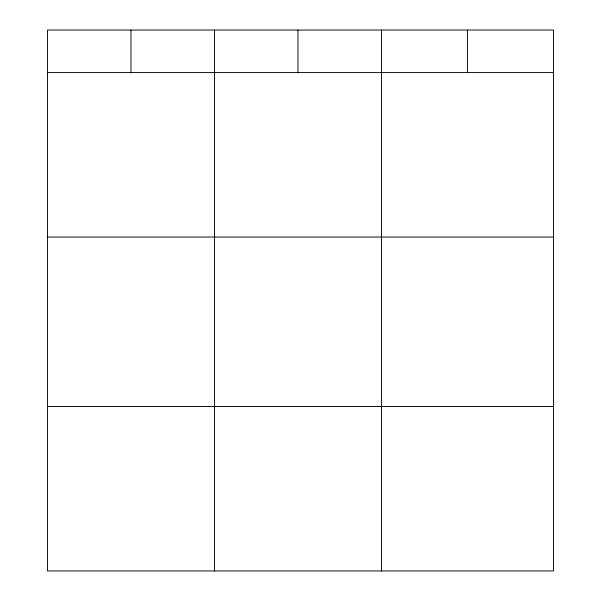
<?xml version="1.0" encoding="UTF-8"?>
<svg xmlns="http://www.w3.org/2000/svg" width="601" height="601" viewBox="0 0 601 601"><rect width="100%" height="100%" fill="white"/><g stroke="black" fill="none" stroke-linecap="round" stroke-linejoin="round"><path stroke-width="0.9" d="M553.513 237.049L553.513 30.05L47.487 30.05L47.487 570.95L553.513 570.95L553.513 237.049L47.487 237.049M47.487 72.586L553.513 72.586M47.487 406.494L553.513 406.494M467.488 30.05L467.488 72.586M381.462 30.05L381.462 570.95M297.968 30.05L297.968 72.586M214.474 30.05L214.474 570.95M130.98 30.05L130.98 72.586"/></g></svg>
